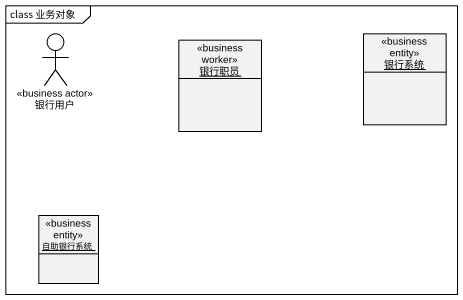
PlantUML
@startuml
mainframe class 业务对象
allowmixing
hide circle
hide empty members
actor 银行用户 <<business actor>>
object 银行职员 <<business worker>>
object 银行系统 <<business entity>>
object 自助银行系统 <<business entity>>
@enduml
